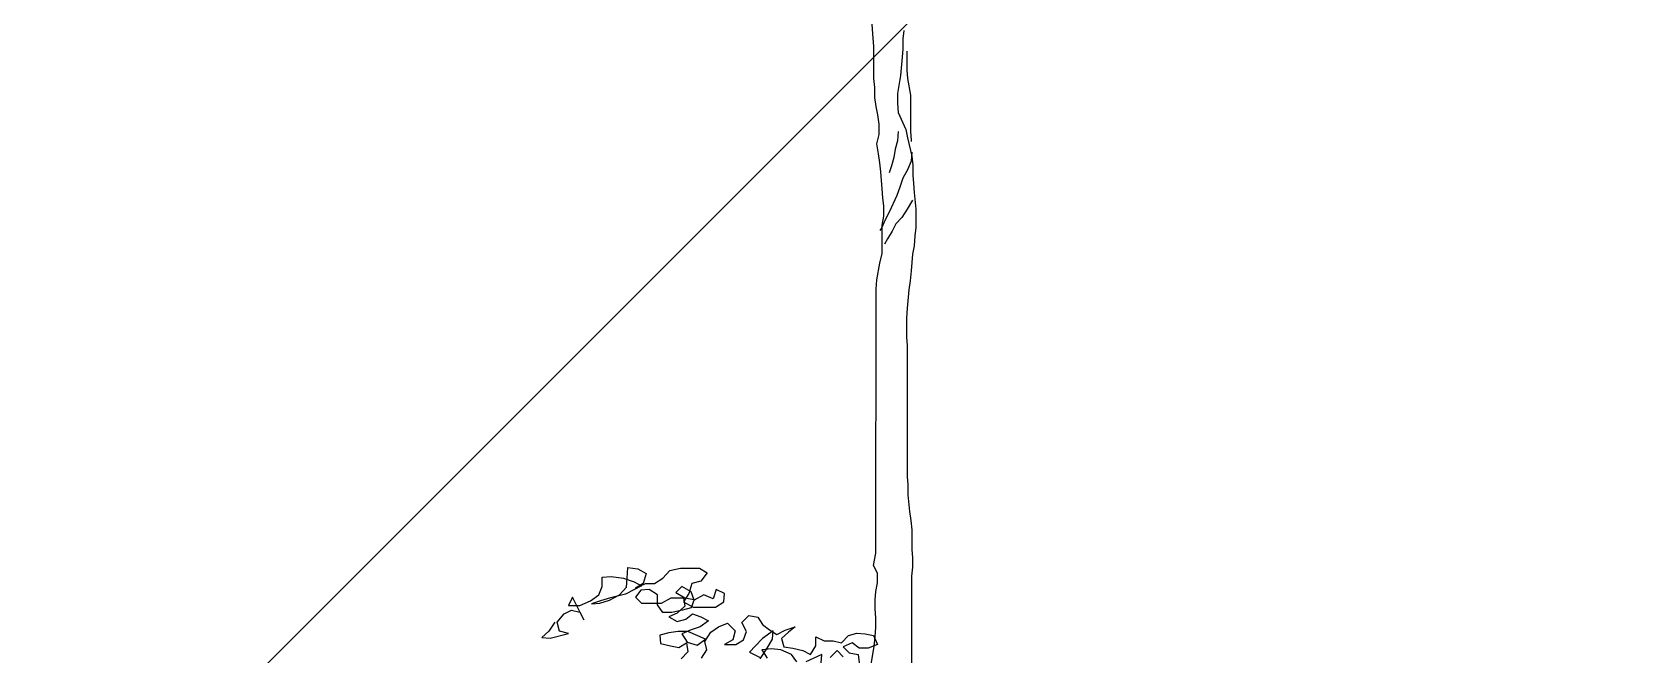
# Model space of a CAD drawing. Header units: inches. Extents: x 350994 to 353538, y 1581369 to 1583842.
# Drawn here: x 351517.41 to 351520.858, y 1583421.688 to 1583423.021 of the extents above; entities that cross this region are included whole.
import ezdxf

# ---------------------------------------------------------------- set-up
doc = ezdxf.new("R2010")
doc.units = ezdxf.units.IN
doc.header["$MEASUREMENT"] = 0
doc.linetypes.add('1', pattern=[0])
doc.layers.add('FOREST', color=96, linetype='Continuous')
doc.layers.add('TREE', color=81, linetype='1')

# ---------------------------------------------------------------- blocks, each defined once
blk = doc.blocks.new('TREE_4')
at = {"color": 94}
for points in [[(-470, 8776.1), (-493.2, 8741.5), (-519.3, 8718.4), (-487.5, 8715.4), (-418, 8732.7), (-452.7, 8741.4), (-461.4, 8776.1), (-435.3, 8807.9), (-406.4, 8822.4), (-374.6, 8813.6), (-360.2, 8784.7), (-403.5, 8871.5), (-417.9, 8839.7), (-374.6, 8839.7), (-334.1, 8857), (-302.3, 8880.1), (-290.7, 8911.9), (-290.6, 8946.6), (-255.9, 8949.4), (-209.7, 8943.6), (-169.2, 8929.1), (-140.3, 8914.6), (-201.1, 8882.9), (-258.9, 8868.5), (-296.5, 8856.9), (-331.2, 8845.4), (-299.4, 8848.3), (-261.8, 8859.8), (-224.2, 8880), (-198.1, 8908.9), (-195.2, 8943.6), (-192.3, 8984.1), (-154.7, 8978.3), (-122.9, 8960.9), (-134.5, 8923.3), (-163.5, 8906), (-125.8, 8923.3), (-91.2, 8923.3), (-59.3, 8943.5), (-33.3, 8972.4), (7.2, 8981), (79.5, 8980.9), (108.4, 8963.6), (85.2, 8931.8), (50.5, 8923.1), (38.9, 8885.6), (18.7, 8853.8), (56.2, 8833.5), (140.1, 8833.4), (171.9, 8853.6), (174.8, 8885.4), (143, 8899.9), (131.4, 8865.2), (96.7, 8879.7), (59.1, 8859.5), (47.6, 8891.3), (12.9, 8911.6), (-10.2, 8888.5), (24.4, 8868.2), (59.1, 8862.4), (47.5, 8830.6), (15.7, 8822), (-24.8, 8813.3), (-59.4, 8813.4), (-79.7, 8842.3), (-79.6, 8879.9), (-111.4, 8900.1), (-143.2, 8897.3), (-163.5, 8871.3), (-140.4, 8848.1), (-65.2, 8848.1), (-27.6, 8868.3), (18.7, 8868.2), (24.4, 8836.4), (-4.5, 8810.4), (-36.3, 8796), (-4.5, 8778.6), (27.3, 8787.3), (53.3, 8807.5), (85.1, 8795.9), (114, 8781.4), (82.2, 8758.3), (47.5, 8746.8), (12.8, 8732.3), (33, 8700.5), (70.5, 8688.9), (102.4, 8712), (35.9, 8741), (-1.7, 8741), (-36.4, 8735.3), (-71.1, 8726.6), (-68.2, 8694.8), (-30.7, 8686.1), (1.1, 8680.3), (30.1, 8697.6), (35.8, 8662.9), (9.8, 8636.9)], [(87.8, 8639.7), (108.1, 8671.5), (99.5, 8703.3), (122.6, 8738), (151.6, 8758.2), (186.3, 8772.7), (215.2, 8743.7), (206.5, 8709), (174.6, 8691.7), (218, 8691.7), (246.9, 8709), (258.5, 8740.8), (241.2, 8775.5), (267.3, 8801.5), (301.9, 8795.7), (319.3, 8766.8), (345.3, 8746.5), (374.2, 8729.1), (406, 8746.4), (443.6, 8758), (417.5, 8737.7), (391.5, 8714.6), (400.1, 8682.8), (434.8, 8677), (472.4, 8668.3), (501.3, 8653.8), (521.6, 8685.6), (521.6, 8720.3), (553.4, 8705.8), (588.1, 8705.8), (619.9, 8697.1), (645.9, 8726), (677.8, 8734.6), (709.6, 8731.7), (741.4, 8725.9), (755.8, 8691.2), (721.1, 8676.8), (686.4, 8676.8), (660.4, 8697), (625.7, 8682.6), (648.8, 8659.5), (683.5, 8653.7), (686.3, 8621.9)], [(625.6, 8645), (602.5, 8668.2), (576.5, 8642.2)], [(541.8, 8622), (544.7, 8653.8), (483.9, 8624.9)], [(449.2, 8625), (429, 8653.9), (388.6, 8671.3), (353.9, 8674.2), (316.3, 8671.3), (336.5, 8639.5)], [(310.5, 8636.7), (336.5, 8677.1), (356.8, 8711.8), (359.7, 8743.6), (319.2, 8714.7), (293.2, 8685.8), (270, 8662.7), (310.5, 8642.4)], [(-8.2, 474.2), (3.4, 543.6), (6.3, 578.3), (9.2, 615.8), (9.3, 650.5), (6.4, 685.2), (6.4, 719.9), (9.4, 751.7), (15.2, 783.5), (15.2, 821.1), (0.8, 850), (9.5, 896.3), (10, 1900.6), (12.9, 1935.3), (24.6, 1998.9), (33.3, 2036.5), (33.4, 2143.5), (39.2, 2178.2), (39.2, 2215.8), (36.4, 2247.6), (33.5, 2282.3), (27.8, 2345.9), (24.9, 2380.6), (19.2, 2415.3), (13.4, 2452.9), (22.1, 2487.6), (22.2, 2528), (16.4, 2562.7), (10.7, 2594.5), (4.9, 2629.3), (4.9, 2666.8), (2.1, 2701.5), (2.2, 2823), (-0.7, 2854.8), (-6.4, 2924.2)], [(115, 2883.6), (112.1, 2851.8), (112.1, 2814.2), (109.1, 2782.4), (103.3, 2713), (91.7, 2643.6), (91.6, 2606), (94.5, 2571.3), (123.3, 2507.7), (129.1, 2475.9), (146.4, 2406.5), (149.2, 2371.8), (149.2, 2334.2), (152.1, 2302.4), (154.9, 2267.7), (160.7, 2204.1), (160.6, 2134.7), (157.7, 2102.9), (154.7, 2065.3), (148.9, 2033.5), (143.1, 1969.9), (140.2, 1932.3), (134.3, 1897.6), (128.5, 1828.2), (125.6, 1790.7), (125.5, 1718.4), (128.4, 1686.6), (128.3, 1188.2), (131.2, 1156.4), (131.1, 1118.8), (136.9, 1055.2), (142.6, 1020.5), (145.5, 985.8), (145.4, 910.6), (148.3, 878.8), (148.2, 844.1), (145.3, 809.4), (145, 433.6)], [(126.5, 2805.5), (126.4, 2733.2), (129.3, 2701.4), (140.8, 2637.8), (140.7, 2499), (143.5, 2467.2), (143.5, 2461.4)], [(94.4, 2499.1), (91.5, 2464.4), (82.8, 2432.6), (77, 2400.8), (68.3, 2369), (59.6, 2343)], [(146.4, 2420.9), (143.5, 2386.3), (129, 2354.5), (111.6, 2322.7), (100, 2288), (88.4, 2256.2), (59.4, 2192.6), (45, 2163.7), (30.5, 2131.9), (24.7, 2123.3)], [(149.1, 2238.8), (128.8, 2204.1), (108.6, 2172.3), (85.4, 2149.2), (70.9, 2120.3), (53.6, 2091.4), (42, 2071.2)]]:
    blk.add_lwpolyline(points, dxfattribs=at)

msp = doc.modelspace()

# ---------------------------------------------------------------- hatches: boundary and pattern name
at = {"layer": 'FOREST', "lineweight": 5}
h = msp.add_hatch(dxfattribs=at)
h.set_pattern_fill('ANSI31', color=96, scale=50, style=0)
h.paths.add_polyline_path([(351604.9274, 1583347.98), (351663.0036, 1583522.9504), (351611.8779, 1583545.3594), (351490.2916, 1583598.0852), (351436.5696, 1583404.4646), (351529.745, 1583373.1705)])
h.paths.add_polyline_path([(351517.5086, 1583480.1397), (351575.3657, 1583480.1397), (351575.3657, 1583465.1397), (351517.5086, 1583465.1397)], flags=24)

# ---------------------------------------------------------------- block references
at = {"layer": 'TREE', "lineweight": 5, "xscale": 0.0005632341344607994, "yscale": 0.0005632341490127146, "zscale": 0.0005632341444477617}
for p in [(351519.2109, 1583421.4002), (351518.7936, 1583416.8146)]:
    msp.add_blockref('TREE_4', p, dxfattribs=at)

doc.saveas('drawing.dxf')
